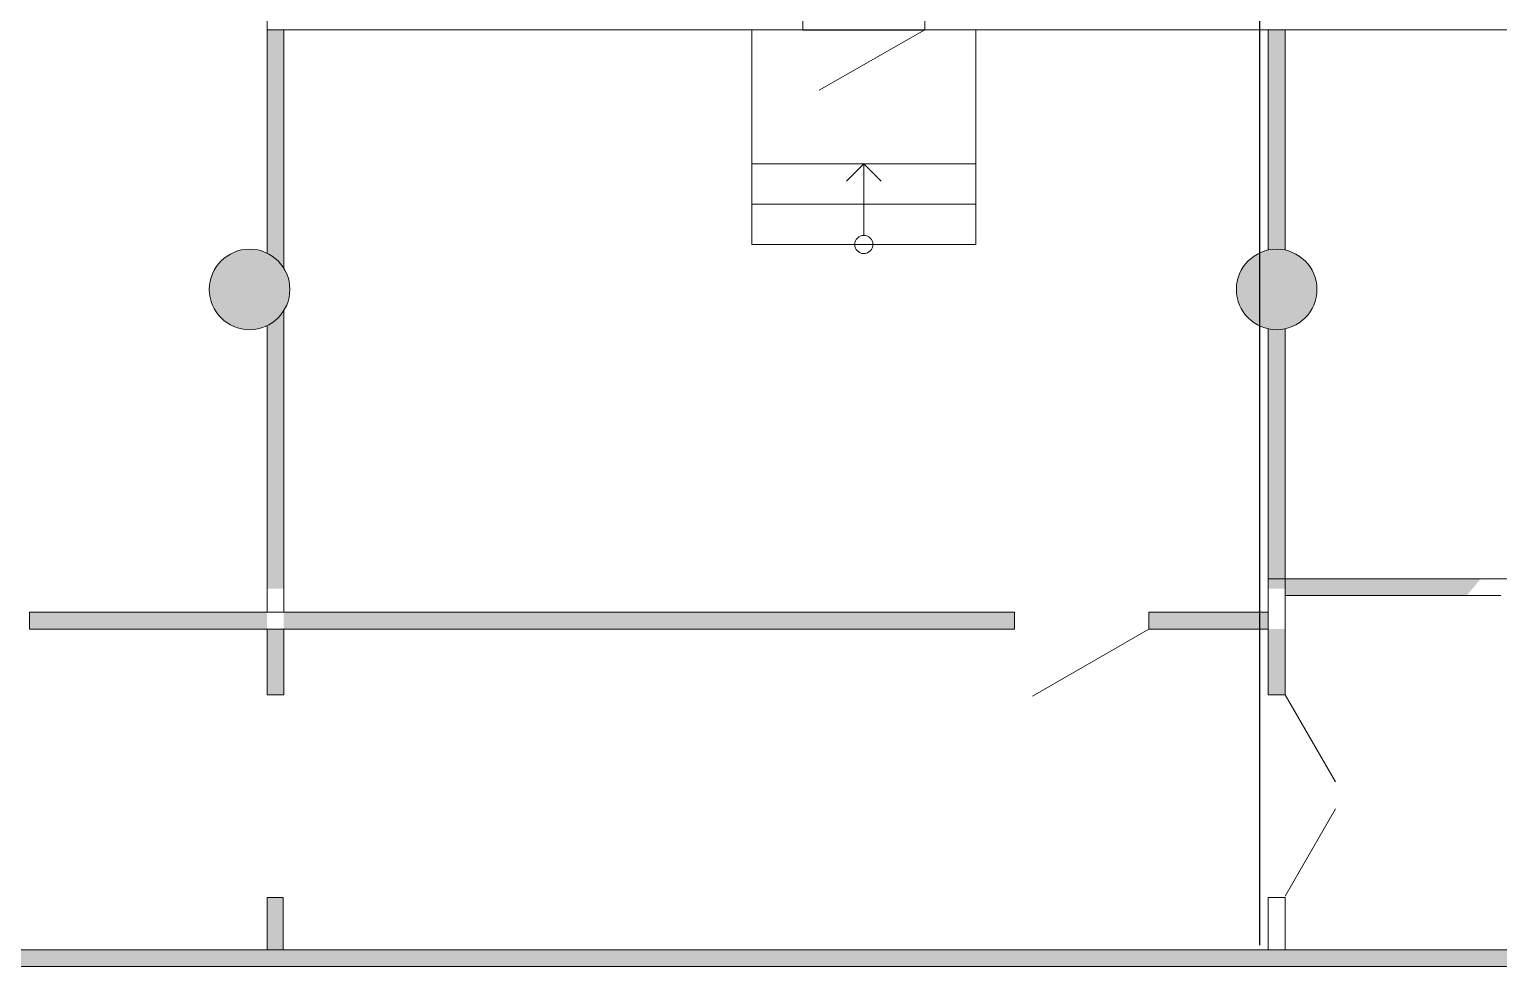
# Model space of a CAD drawing. Header units: millimetres. Extents: x 72919 to 485785, y -53256 to 338519.
# Drawn here: x 243146 to 254089, y 78630 to 85612 of the extents above; entities that cross this region are included whole.
import ezdxf

# ---------------------------------------------------------------- set-up
doc = ezdxf.new("R2010")
doc.units = ezdxf.units.MM
for name, color, linetype, lineweight in [('door', 177, 'Continuous', 9), ('stairs', 4, 'Continuous', 5), ('wall', 5, 'Continuous', 40)]:
    doc.layers.add(name, color=color, linetype=linetype, lineweight=lineweight)

msp = doc.modelspace()

# ---------------------------------------------------------------- hatches: boundary and pattern name
at = {"ltscale": 500, "true_color": 0x000000}
h = msp.add_hatch(color=18, dxfattribs=at)
h.dxf.hatch_style = 1
h.paths.add_polyline_path([(245040.43379, 83516.96464, -0.1429104441), (244915.43379, 83404.62933), (244915.43379, 81444.99944), (245040.43379, 81444.99708)])
h.paths.add_polyline_path([(245040.43379, 85390.85719), (244915.43379, 85390.85719), (244915.43379, 83945.36956, -0.1429104441), (245040.43379, 83833.03425)])
h.paths.add_polyline_path([(245040.43379, 85609.99944), (244915.43379, 85609.99944), (244915.43379, 85390.85719), (245040.43379, 85390.85719)])
h = msp.add_hatch(color=18, dxfattribs=at)
h.dxf.hatch_style = 1
h.paths.add_polyline_path([(252372.93379, 85609.99944), (252497.93379, 85609.99944), (252497.93379, 83968.41681), (252372.93379, 83968.41681)])
h = msp.add_hatch(color=18, dxfattribs=at)
h.dxf.hatch_style = 1
edge = h.paths.add_edge_path()
edge.add_arc((244785.43379, 83674.99944), 300, 0, 360)
h = msp.add_hatch(color=18, dxfattribs=at)
h.dxf.hatch_style = 1
edge = h.paths.add_edge_path()
edge.add_arc((252435.43379, 83674.99944), 300, 0, 360)
h = msp.add_hatch(color=18, dxfattribs=at)
h.dxf.hatch_style = 1
h.paths.add_polyline_path([(252372.93379, 81269.99944), (251483.43379, 81269.99944), (251483.43379, 81144.99944), (252372.93379, 81144.99944)])
h.paths.add_polyline_path([(252435.43379, 81144.99826), (252372.93379, 81144.99944), (252372.93379, 80655.00333), (252435.43379, 80655.00385)])
h.paths.add_polyline_path([(252497.93379, 81144.99708), (252435.43379, 81144.99826), (252435.43379, 80655.00385), (252497.93379, 80655.00437)])
h.paths.add_polyline_path([(252497.93379, 81519.99944), (252435.43379, 81519.99944), (252435.43379, 81444.99826), (252497.93379, 81444.99708)])
h.paths.add_polyline_path([(252435.43379, 81519.99944), (252372.93379, 81519.99944), (252372.93379, 81444.99944), (252435.43379, 81444.99826)])
h.paths.add_polyline_path([(253956.49649, 81519.99944), (252497.93379, 81519.99944), (252497.93379, 81394.99944), (253850.362, 81394.99944)])
h.paths.add_polyline_path([(252497.93379, 83381.58208, -0.0525158464), (252435.43379, 83374.99944), (252435.43379, 81519.99944), (252497.93379, 81519.99944)])
h.paths.add_polyline_path([(252435.43379, 83374.99944, -0.0525158464), (252372.93379, 83381.58208), (252372.93379, 81519.99944), (252435.43379, 81519.99944)])
h = msp.add_hatch(color=18, dxfattribs=at)
h.dxf.hatch_style = 1
h.paths.add_polyline_path([(240245.56164, 81269.99944), (237260.43654, 81269.99944), (237260.43676, 81144.99944), (240245.55927, 81144.99944)])
h.paths.add_polyline_path([(241335.56164, 81269.99944), (240545.56164, 81269.99944), (240545.55927, 81144.99944), (241335.56159, 81144.99944)])
edge = h.paths.add_edge_path()
edge.add_line((244915.43379, 81144.99944), (244915.43379, 81269.99944))
edge.add_line((244915.43379, 81269.99944), (243145.56164, 81269.99944))
edge.add_line((243145.56164, 81269.99944), (243145.56159, 81144.99944))
edge.add_line((243145.56159, 81144.99944), (244712.91007, 81144.99944))
edge.add_line((244712.91007, 81144.99944), (244785.43379, 81144.99944))
h = msp.add_hatch(color=18, dxfattribs=at)
h.dxf.hatch_style = 1
h.paths.add_polyline_path([(245040.43379, 81269.99944), (250483.43379, 81269.99944), (250483.43379, 81144.99944), (245040.43379, 81144.99944)])
h = msp.add_hatch(color=18, dxfattribs=at)
h.dxf.hatch_style = 1
h.paths.add_polyline_path([(244915.43379, 80655.00437), (245040.43379, 80655.00437), (245040.43379, 81144.99708), (244915.43379, 81144.99944)])
h.paths.add_polyline_path([(245035.43379, 79145.00174), (244915.43379, 79145.00174), (244915.43379, 78755.00018), (245035.43379, 78755.00022)])
at = {"layer": 'wall', "lineweight": 18, "ltscale": 0.007407, "true_color": 0x000000}
h = msp.add_hatch(color=18, dxfattribs=at)
h.dxf.hatch_style = 1
h.paths.add_polyline_path([(224985.25739, 78754.99951), (230590.32756, 78754.99951), (230590.32756, 78629.99999), (224985.25739, 78629.99999)])
h.paths.add_polyline_path([(232100.32646, 78754.99567), (263445.43142, 78754.99567), (263445.43142, 78630.0014), (232100.32646, 78630.0014)])

# ---------------------------------------------------------------- linework, layer by layer
at = {"color": 18, "ltscale": 500, "true_color": 0x000000}
msp.add_line((252307.28462, 89059.43783), (252307.28462, 78790.69748), dxfattribs=at)
for points in [[(248905.43379, 85609.99944), (249815.43379, 85609.99944)], [(249488.85519, 84481.69282), (249360.43376, 84610.11409), (249232.01248, 84481.69266)]]:
    msp.add_lwpolyline(points, dxfattribs=at)
at = {"layer": 'door', "linetype": 'ByBlock', "ltscale": 100}
for p, q in [((249815.43379, 85609.99944), (249027.35067, 85159.99944)), ((251483.43379, 81144.99944), (250617.40838, 80644.99944)), ((252497.99117, 80654.99966), (252872.99117, 80005.4806)), ((252497.99117, 79154.99966), (252872.99117, 79804.51871))]:
    msp.add_line(p, q, dxfattribs=at)
at = {"layer": 'stairs', "color": 4, "lineweight": 18}
msp.add_line((249360.43378, 84077.83589), (249360.43376, 84610.11411), dxfattribs=at)
for points in [[(248525.43379, 84010.11408), (248525.43379, 85609.99944)], [(250195.43379, 84010.11408), (250195.43379, 85609.99944)], [(248525.43379, 84610.11408), (250195.43379, 84610.11408)], [(248525.43379, 84310.11408), (250195.43379, 84310.11408)], [(248525.43379, 84010.11408), (250195.43379, 84010.11408)]]:
    msp.add_lwpolyline(points, dxfattribs=at)
msp.add_circle((249360.43379, 84010.11408), 67.72181, dxfattribs=at)
at = {"layer": 'wall', "color": 18, "lineweight": 18, "ltscale": 0.007407, "true_color": 0x000000}
for p, q in [((244915.43379, 85609.99944), (244915.43379, 88479.99944)), ((248905.43379, 85609.99944), (248905.43379, 85734.99944)), ((249815.43379, 85734.99944), (249815.43379, 85609.99944)), ((244915.43379, 85609.99944), (248905.43379, 85609.99944)), ((244915.43379, 85609.99944), (244915.43379, 83945.36956)), ((245040.43379, 85609.99944), (245040.43379, 83833.03425)), ((249815.43379, 85609.99944), (255055.43379, 85609.99944)), ((252372.93379, 85609.99944), (252372.93379, 83968.41681)), ((252497.93379, 85609.99944), (252497.93379, 83968.41681)), ((245040.43379, 83516.96464), (245040.43379, 81269.99944)), ((244915.43379, 83404.62933), (244915.43379, 81269.99944)), ((252372.93379, 83381.58208), (252372.93379, 81519.99944)), ((252497.93379, 83381.58208), (252497.93379, 81519.99944)), ((252372.93379, 80655.00333), (252372.93379, 81519.99944)), ((252497.93379, 81519.99944), (252372.93379, 81519.99944)), ((254230.43379, 81519.99944), (252435.43379, 81519.99944)), ((252497.93379, 80655.00437), (252497.93379, 81519.99944)), ((254105.43379, 81394.99944), (252497.93379, 81394.99944)), ((243145.56159, 81144.99944), (243145.56164, 81269.99944)), ((250483.43379, 81269.99944), (243145.56164, 81269.99944)), ((250483.43379, 81269.99944), (250483.43379, 81144.99944)), ((251483.43379, 81269.99944), (251483.43379, 81144.99944)), ((251483.43379, 81269.99944), (252372.93379, 81269.99944)), ((250483.43379, 81144.99944), (243145.56159, 81144.99944)), ((244915.43379, 81144.99944), (244915.43379, 80655.00437)), ((245040.43379, 81144.99944), (245040.43379, 80655.00437)), ((251483.43379, 81144.99944), (252372.93379, 81144.99944)), ((244915.43379, 80655.00437), (245040.43379, 80655.00437)), ((252497.93379, 80655.00437), (252372.93379, 80655.00333)), ((252497.99117, 80655.00174), (252497.93413, 80655.00174)), ((244915.43379, 79145.00174), (244915.43379, 78755.00018)), ((244915.43379, 79145.00174), (245035.43379, 79145.00174)), ((245035.43379, 79145.00174), (245035.43379, 78755.00022)), ((252497.98806, 79145.00174), (252372.98806, 79145.0007)), ((252372.99108, 78755.0009), (252372.98806, 79145.0007)), ((252497.99108, 78755.00187), (252497.98806, 79145.00174)), ((232100.32646, 78754.99567), (263620.43379, 78755.00675)), ((241433.9232, 78630.00086), (244785.4338, 78630.00121)), ((244785.4338, 78630.00121), (249469.73092, 78630.00152)), ((248829.97332, 78630.00155), (263620.43379, 78630.00376))]:
    msp.add_line(p, q, dxfattribs=at)
for centre in [(244785.43379, 83674.99944), (252435.43379, 83674.99944), (252435.43379, 83674.99944)]:
    msp.add_circle(centre, 300, dxfattribs=at)

doc.saveas('drawing.dxf')
